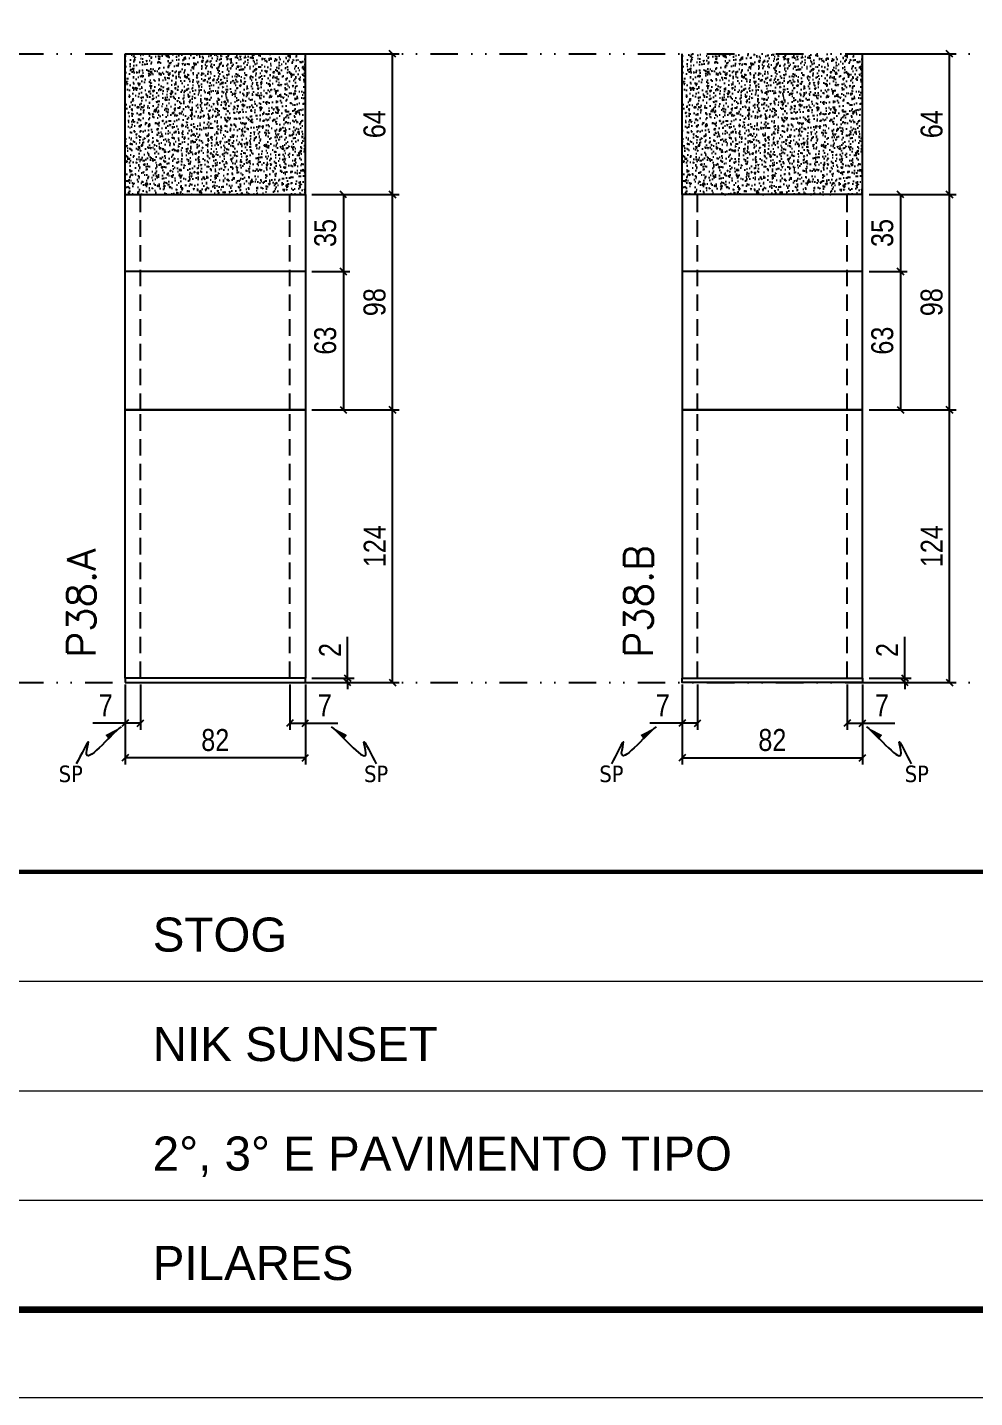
# Model space of a CAD drawing. Extents: x 808 to 7089, y -98 to 17032.
# Drawn here: x 3035 to 3466, y 5645 to 6269 of the extents above; entities that cross this region are included whole.
import ezdxf

# ---------------------------------------------------------------- set-up
doc = ezdxf.new("R2010")
doc.units = 0
for name, pattern in [('CONTINUO', [0]), ('DASHED', [0.75, 0.5, -0.25]), ('DIVIDE2', [0.625, 0.25, -0.125, 0, -0.125, 0, -0.125]), ('HIDDEN', [0.375, 0.25, -0.125])]:
    doc.linetypes.add(name, pattern=pattern)
for name, color, linetype in [('COTA', 241, 'Continuous'), ('Nível', 160, 'Continuous'), ('Painéis', 200, 'Continuous'), ('Sarrafo de Pressão', 42, 'HIDDEN'), ('texto', 7, 'Continuous')]:
    doc.layers.add(name, color=color, linetype=linetype)
for name, color, linetype, lineweight in [('Folhas', 255, 'Continuous', 9), ('SARRAFO DE PRESSAO', 251, 'DASHED', 9), ('Texto Seção', 7, 'Continuous', 15)]:
    doc.layers.add(name, color=color, linetype=linetype, lineweight=lineweight)
doc.styles.add('ARIAL', font='arial.ttf')
doc.styles.add('COTA TECNICA', font='techl___.ttf', dxfattribs={"height": 10})
doc.styles.add('COTA TECNICA-50', font='techl___.ttf', dxfattribs={"height": 10})
doc.styles.add('REGUA-120', font='ROMANS.shx', dxfattribs={"height": 15})
doc.styles.get("Standard").update_dxf_attribs({"font": 'arial.ttf'})
doc.dimstyles.new('COTA PAINEL-50', dxfattribs={"dimtxt": 10, "dimasz": 3, "dimexe": 3, "dimexo": 3, "dimgap": 3, "dimtad": 1, "dimdec": 1, "dimzin": 12, "dimdsep": 46, "dimtxsty": 'COTA TECNICA-50', "dimblk1": 'OBLIQUE', "dimblk2": 'OBLIQUE', "dimsah": 1, "dimcen": 0.9, "dimclrd": 4, "dimclre": 4, "dimclrt": 240, "dimadec": 1, "dimazin": 3, "dimtfac": 1, "dimtdec": 1, "dimtmove": 0, "dimatfit": 3, "dimfxl": 1, "dimtolj": 1, "dimtzin": 12, "dimarcsym": 0})
doc.dimstyles.new('PAINEL', dxfattribs={"dimtxt": 10, "dimasz": 3, "dimexe": 3, "dimexo": 3, "dimgap": 3, "dimtad": 1, "dimdec": 1, "dimzin": 12, "dimdsep": 46, "dimtxsty": 'COTA TECNICA', "dimblk1": 'OBLIQUE', "dimblk2": 'OBLIQUE', "dimsah": 1, "dimcen": 0.9, "dimclrd": 4, "dimclre": 4, "dimclrt": 240, "dimadec": 1, "dimazin": 3, "dimtfac": 1, "dimtdec": 1, "dimtmove": 0, "dimatfit": 3, "dimfxl": 1, "dimtolj": 1, "dimtzin": 12, "dimarcsym": 0})
doc.dimstyles.get("Standard").update_dxf_attribs({"dimtxt": 0.18, "dimasz": 0.18, "dimexe": 0.18, "dimexo": 0.0625, "dimgap": 0.09, "dimtad": 0, "dimtih": 1, "dimtoh": 1, "dimdec": 4, "dimzin": 0, "dimdsep": 46, "dimtxsty": 'Standard', "dimcen": 0.09, "dimadec": 0, "dimazin": 0, "dimtfac": 1, "dimtdec": 4, "dimtofl": 0, "dimtmove": 0, "dimatfit": 3, "dimfxl": 1, "dimtolj": 1, "dimtzin": 0, "dimarcsym": 0})

# ---------------------------------------------------------------- blocks, each defined once
blk = doc.blocks.new('9999999999')
at = {"color": 30, "linetype": 'CONTINUO'}
for p, q in [((98564.56, 34379.64), (99583.98, 34379.64)), ((98564.56, 34329.83), (99487.98, 34329.83)), ((98564.56, 34280.02), (99487.98, 34280.02))]:
    blk.add_line(p, q, dxfattribs=at)
at = {"color": 30, "linetype": 'CONTINUO', "const_width": 2}
blk.add_lwpolyline([(99583.98, 34230.21), (99583.98, 34414.45, 0.414214), (99568.98, 34429.45), (98228.98, 34429.45, 0.414214), (98213.98, 34414.45), (98213.98, 34245.21, 0.414214), (98228.98, 34230.21), (99583.98, 34230.21)], format="xyb", dxfattribs=at)
at = {"layer": 'Folhas'}
blk.add_lwpolyline([(98138.98, 34190.21), (99623.98, 34190.21), (99623.98, 35240.21), (98138.98, 35240.21)], close=True, dxfattribs=at)
at = {"layer": 'Folhas', "color": 30, "const_width": 3}
blk.add_lwpolyline([(98213.98, 34230.21), (99583.98, 34230.21), (99583.98, 35200.21), (98213.98, 35200.21)], close=True, dxfattribs=at)
at = {"color": 7, "linetype": 'Continuous', "ltscale": 5, "style": 'ARIAL'}
for s, height, p in [('STOG', 15.483, (98837.68, 34393.13)), ('NIK SUNSET', 15.483, (98837.68, 34343.32)), ('2°, 3° E PAVIMENTO TIPO', 15.4829, (98837.68, 34293.51)), ('PILARES', 15.483, (98837.68, 34243.7))]:
    blk.add_text(s, height=height, dxfattribs=at).set_placement(p)
blk = doc.blocks.new('_Oblique')
at = {"color": 0, "linetype": 'ByBlock', "lineweight": -2}
blk.add_line((-0.5, -0.5), (0.5, 0.5), dxfattribs=at)
blk = doc.blocks.new('*D136')
at = {"layer": 'COTA', "color": 4, "lineweight": -2, "transparency": 16777216}
for p, q in [((3079.34, 5969.71), (3079.34, 5933.35)), ((3161.34, 5969.71), (3161.34, 5933.35)), ((3161.34, 5936.35), (3079.34, 5936.35))]:
    blk.add_line(p, q, dxfattribs=at)
at = {"layer": 'Defpoints', "color": 0, "transparency": 16777216}
for p in [(3079.34, 5972.71), (3161.34, 5972.71), (3079.34, 5936.35)]:
    blk.add_point(p, dxfattribs=at)
at = {"layer": 'COTA', "color": 4, "lineweight": -2, "transparency": 16777216, "xscale": 3, "yscale": 3, "zscale": 3, "rotation": 180}
blk.add_blockref('_Oblique', (3079.34, 5936.35), dxfattribs=at)
at = {"layer": 'COTA', "color": 4, "lineweight": -2, "transparency": 16777216, "xscale": 3, "yscale": 3, "zscale": 3}
blk.add_blockref('_Oblique', (3161.34, 5936.35), dxfattribs=at)
at = {"layer": 'COTA', "color": 240, "transparency": 16777216, "insert": (3120.34, 5944.45), "char_height": 10, "attachment_point": 5, "style": 'COTA TECNICA'}
blk.add_mtext('\\A1;82', dxfattribs=at)
blk = doc.blocks.new('*D137')
at = {"layer": 'COTA', "color": 4, "lineweight": -2, "transparency": 16777216}
for p, q in [((3154.34, 5969.71), (3154.34, 5949.2)), ((3161.34, 5967.71), (3161.34, 5949.2)), ((3154.34, 5952.2), (3161.34, 5952.2)), ((3161.34, 5952.2), (3176.07, 5952.2))]:
    blk.add_line(p, q, dxfattribs=at)
at = {"layer": 'Defpoints', "color": 0, "transparency": 16777216}
for p in [(3154.34, 5972.71), (3161.34, 5970.71), (3161.34, 5952.2)]:
    blk.add_point(p, dxfattribs=at)
at = {"layer": 'COTA', "color": 4, "lineweight": -2, "transparency": 16777216, "xscale": 3, "yscale": 3, "zscale": 3, "rotation": 180}
blk.add_blockref('_Oblique', (3154.34, 5952.2), dxfattribs=at)
at = {"layer": 'COTA', "color": 4, "lineweight": -2, "transparency": 16777216, "xscale": 3, "yscale": 3, "zscale": 3}
blk.add_blockref('_Oblique', (3161.34, 5952.2), dxfattribs=at)
at = {"layer": 'COTA', "color": 240, "transparency": 16777216, "insert": (3170.2, 5960.28), "char_height": 10, "attachment_point": 5, "style": 'COTA TECNICA-50'}
blk.add_mtext('\\A1;7', dxfattribs=at)
blk = doc.blocks.new('*D138')
at = {"layer": 'COTA', "color": 4, "lineweight": -2, "transparency": 16777216}
for p, q in [((3079.34, 5967.71), (3079.34, 5949.2)), ((3086.34, 5969.71), (3086.34, 5949.2)), ((3079.34, 5952.2), (3064.6, 5952.2)), ((3086.34, 5952.2), (3079.34, 5952.2))]:
    blk.add_line(p, q, dxfattribs=at)
at = {"layer": 'Defpoints', "color": 0, "transparency": 16777216}
for p in [(3086.34, 5972.71), (3079.34, 5970.71), (3079.34, 5952.2)]:
    blk.add_point(p, dxfattribs=at)
at = {"layer": 'COTA', "color": 4, "lineweight": -2, "transparency": 16777216, "xscale": 3, "yscale": 3, "zscale": 3, "rotation": 180}
blk.add_blockref('_Oblique', (3079.34, 5952.2), dxfattribs=at)
at = {"layer": 'COTA', "color": 4, "lineweight": -2, "transparency": 16777216, "xscale": 3, "yscale": 3, "zscale": 3}
blk.add_blockref('_Oblique', (3086.34, 5952.2), dxfattribs=at)
at = {"layer": 'COTA', "color": 240, "transparency": 16777216, "insert": (3070.47, 5960.28), "char_height": 10, "attachment_point": 5, "style": 'COTA TECNICA-50'}
blk.add_mtext('\\A1;7', dxfattribs=at)
blk = doc.blocks.new('*D139')
at = {"layer": 'COTA', "color": 4, "linetype": 'ByBlock', "lineweight": -2, "transparency": 16777216}
for p, q in [((3164.34, 6094.71), (3203.98, 6094.71)), ((3200.98, 5970.71), (3200.98, 6094.71)), ((3164.34, 5970.71), (3203.98, 5970.71))]:
    blk.add_line(p, q, dxfattribs=at)
at = {"layer": 'Defpoints', "color": 0, "linetype": 'ByBlock', "transparency": 16777216}
for p in [(3161.34, 6094.71), (3200.98, 6094.71), (3161.34, 5970.71)]:
    blk.add_point(p, dxfattribs=at)
at = {"layer": 'COTA', "color": 4, "linetype": 'ByBlock', "lineweight": -2, "transparency": 16777216, "xscale": 3, "yscale": 3, "zscale": 3}
for p, rotation in [((3200.98, 6094.71), 90), ((3200.98, 5970.71), 270)]:
    blk.add_blockref('_Oblique', p, dxfattribs=dict(at, rotation=rotation))
at = {"layer": 'COTA', "color": 240, "linetype": 'ByBlock', "transparency": 16777216, "insert": (3192.9, 6032.71), "char_height": 10, "attachment_point": 5, "rotation": 90, "style": 'COTA TECNICA'}
blk.add_mtext('\\A1;124', dxfattribs=at)
blk = doc.blocks.new('*D140')
at = {"layer": 'COTA', "color": 4, "lineweight": -2, "transparency": 16777216}
for p, q in [((3180.59, 5972.71), (3180.59, 5991.52)), ((3164.34, 5972.71), (3183.59, 5972.71)), ((3180.59, 5970.71), (3180.59, 5972.71)), ((3164.34, 5970.71), (3183.59, 5970.71)), ((3180.59, 5970.71), (3180.59, 5967.71))]:
    blk.add_line(p, q, dxfattribs=at)
at = {"layer": 'Defpoints', "color": 0, "transparency": 16777216}
for p in [(3161.34, 5972.71), (3161.34, 5970.71), (3180.59, 5970.71)]:
    blk.add_point(p, dxfattribs=at)
at = {"layer": 'COTA', "color": 4, "lineweight": -2, "transparency": 16777216, "xscale": 3, "yscale": 3, "zscale": 3}
for p, rotation in [((3180.59, 5972.71), 270), ((3180.59, 5970.71), 90)]:
    blk.add_blockref('_Oblique', p, dxfattribs=dict(at, rotation=rotation))
at = {"layer": 'COTA', "color": 240, "transparency": 16777216, "insert": (3172.59, 5985.46), "char_height": 10, "attachment_point": 5, "rotation": 90, "style": 'COTA TECNICA-50'}
blk.add_mtext('\\A1;2', dxfattribs=at)
blk = doc.blocks.new('*D141')
at = {"layer": 'COTA', "color": 4, "linetype": 'ByBlock', "lineweight": -2, "transparency": 16777216}
for p, q in [((3164.34, 6094.71), (3203.98, 6094.71)), ((3200.98, 5970.71), (3200.98, 6094.71)), ((3164.34, 5970.71), (3203.98, 5970.71))]:
    blk.add_line(p, q, dxfattribs=at)
at = {"layer": 'Defpoints', "color": 0, "linetype": 'ByBlock', "transparency": 16777216}
for p in [(3161.34, 6094.71), (3200.98, 6094.71), (3161.34, 5970.71)]:
    blk.add_point(p, dxfattribs=at)
at = {"layer": 'COTA', "color": 4, "linetype": 'ByBlock', "lineweight": -2, "transparency": 16777216, "xscale": 3, "yscale": 3, "zscale": 3}
for p, rotation in [((3200.98, 6094.71), 90), ((3200.98, 5970.71), 270)]:
    blk.add_blockref('_Oblique', p, dxfattribs=dict(at, rotation=rotation))
at = {"layer": 'COTA', "color": 240, "linetype": 'ByBlock', "transparency": 16777216, "insert": (3192.9, 6032.71), "char_height": 10, "attachment_point": 5, "rotation": 90, "style": 'COTA TECNICA'}
blk.add_mtext('\\A1;124', dxfattribs=at)
blk = doc.blocks.new('*D142')
at = {"layer": 'COTA', "color": 4, "lineweight": -2, "transparency": 16777216}
for p, q in [((3164.34, 6192.71), (3203.98, 6192.71)), ((3200.98, 6094.71), (3200.98, 6192.71)), ((3164.34, 6094.71), (3203.98, 6094.71))]:
    blk.add_line(p, q, dxfattribs=at)
at = {"layer": 'Defpoints', "color": 0, "transparency": 16777216}
for p in [(3161.34, 6192.71), (3200.98, 6192.71), (3161.34, 6094.71)]:
    blk.add_point(p, dxfattribs=at)
at = {"layer": 'COTA', "color": 4, "lineweight": -2, "transparency": 16777216, "xscale": 3, "yscale": 3, "zscale": 3}
for p, rotation in [((3200.98, 6192.71), 90), ((3200.98, 6094.71), 270)]:
    blk.add_blockref('_Oblique', p, dxfattribs=dict(at, rotation=rotation))
at = {"layer": 'COTA', "color": 240, "transparency": 16777216, "insert": (3192.87, 6143.71), "char_height": 10, "attachment_point": 5, "rotation": 90, "style": 'COTA TECNICA-50'}
blk.add_mtext('\\A1;98', dxfattribs=at)
blk = doc.blocks.new('*D143')
at = {"layer": 'COTA', "color": 4, "lineweight": -2, "transparency": 16777216}
for p, q in [((3332.93, 5969.71), (3332.93, 5933.35)), ((3414.93, 5969.71), (3414.93, 5933.35)), ((3332.93, 5936.35), (3414.93, 5936.35))]:
    blk.add_line(p, q, dxfattribs=at)
at = {"layer": 'Defpoints', "color": 0, "transparency": 16777216}
for p in [(3332.93, 5972.71), (3414.93, 5972.71), (3414.93, 5936.35)]:
    blk.add_point(p, dxfattribs=at)
at = {"layer": 'COTA', "color": 4, "lineweight": -2, "transparency": 16777216, "xscale": 3, "yscale": 3, "zscale": 3, "rotation": 180}
blk.add_blockref('_Oblique', (3332.93, 5936.35), dxfattribs=at)
at = {"layer": 'COTA', "color": 4, "lineweight": -2, "transparency": 16777216, "xscale": 3, "yscale": 3, "zscale": 3}
blk.add_blockref('_Oblique', (3414.93, 5936.35), dxfattribs=at)
at = {"layer": 'COTA', "color": 240, "transparency": 16777216, "insert": (3373.93, 5944.45), "char_height": 10, "attachment_point": 5, "style": 'COTA TECNICA'}
blk.add_mtext('\\A1;82', dxfattribs=at)
blk = doc.blocks.new('*D144')
at = {"layer": 'COTA', "color": 4, "lineweight": -2, "transparency": 16777216}
for p, q in [((3332.93, 5967.71), (3332.93, 5949.2)), ((3339.93, 5969.71), (3339.93, 5949.2)), ((3332.93, 5952.2), (3318.19, 5952.2)), ((3339.93, 5952.2), (3332.93, 5952.2))]:
    blk.add_line(p, q, dxfattribs=at)
at = {"layer": 'Defpoints', "color": 0, "transparency": 16777216}
for p in [(3339.93, 5972.71), (3332.93, 5970.71), (3332.93, 5952.2)]:
    blk.add_point(p, dxfattribs=at)
at = {"layer": 'COTA', "color": 4, "lineweight": -2, "transparency": 16777216, "xscale": 3, "yscale": 3, "zscale": 3, "rotation": 180}
blk.add_blockref('_Oblique', (3332.93, 5952.2), dxfattribs=at)
at = {"layer": 'COTA', "color": 4, "lineweight": -2, "transparency": 16777216, "xscale": 3, "yscale": 3, "zscale": 3}
blk.add_blockref('_Oblique', (3339.93, 5952.2), dxfattribs=at)
at = {"layer": 'COTA', "color": 240, "transparency": 16777216, "insert": (3324.06, 5960.28), "char_height": 10, "attachment_point": 5, "style": 'COTA TECNICA-50'}
blk.add_mtext('\\A1;7', dxfattribs=at)
blk = doc.blocks.new('*D145')
at = {"layer": 'COTA', "color": 4, "lineweight": -2, "transparency": 16777216}
for p, q in [((3407.93, 5969.71), (3407.93, 5949.2)), ((3414.93, 5967.71), (3414.93, 5949.2)), ((3407.93, 5952.2), (3414.93, 5952.2)), ((3414.93, 5952.2), (3429.66, 5952.2))]:
    blk.add_line(p, q, dxfattribs=at)
at = {"layer": 'Defpoints', "color": 0, "transparency": 16777216}
for p in [(3407.93, 5972.71), (3414.93, 5970.71), (3414.93, 5952.2)]:
    blk.add_point(p, dxfattribs=at)
at = {"layer": 'COTA', "color": 4, "lineweight": -2, "transparency": 16777216, "xscale": 3, "yscale": 3, "zscale": 3, "rotation": 180}
blk.add_blockref('_Oblique', (3407.93, 5952.2), dxfattribs=at)
at = {"layer": 'COTA', "color": 4, "lineweight": -2, "transparency": 16777216, "xscale": 3, "yscale": 3, "zscale": 3}
blk.add_blockref('_Oblique', (3414.93, 5952.2), dxfattribs=at)
at = {"layer": 'COTA', "color": 240, "transparency": 16777216, "insert": (3423.79, 5960.28), "char_height": 10, "attachment_point": 5, "style": 'COTA TECNICA-50'}
blk.add_mtext('\\A1;7', dxfattribs=at)
blk = doc.blocks.new('*D146')
at = {"layer": 'COTA', "color": 4, "linetype": 'ByBlock', "lineweight": -2, "transparency": 16777216}
for p, q in [((3417.93, 6094.71), (3457.57, 6094.71)), ((3454.57, 5970.71), (3454.57, 6094.71)), ((3417.93, 5970.71), (3457.57, 5970.71))]:
    blk.add_line(p, q, dxfattribs=at)
at = {"layer": 'Defpoints', "color": 0, "linetype": 'ByBlock', "transparency": 16777216}
for p in [(3414.93, 6094.71), (3454.57, 6094.71), (3414.93, 5970.71)]:
    blk.add_point(p, dxfattribs=at)
at = {"layer": 'COTA', "color": 4, "linetype": 'ByBlock', "lineweight": -2, "transparency": 16777216, "xscale": 3, "yscale": 3, "zscale": 3}
for p, rotation in [((3454.57, 6094.71), 90), ((3454.57, 5970.71), 270)]:
    blk.add_blockref('_Oblique', p, dxfattribs=dict(at, rotation=rotation))
at = {"layer": 'COTA', "color": 240, "linetype": 'ByBlock', "transparency": 16777216, "insert": (3446.49, 6032.71), "char_height": 10, "attachment_point": 5, "rotation": 90, "style": 'COTA TECNICA'}
blk.add_mtext('\\A1;124', dxfattribs=at)
blk = doc.blocks.new('*D147')
at = {"layer": 'COTA', "color": 4, "lineweight": -2, "transparency": 16777216}
for p, q in [((3434.18, 5972.71), (3434.18, 5991.52)), ((3417.93, 5972.71), (3437.18, 5972.71)), ((3434.18, 5970.71), (3434.18, 5972.71)), ((3417.93, 5970.71), (3437.18, 5970.71)), ((3434.18, 5970.71), (3434.18, 5967.71))]:
    blk.add_line(p, q, dxfattribs=at)
at = {"layer": 'Defpoints', "color": 0, "transparency": 16777216}
for p in [(3414.93, 5972.71), (3414.93, 5970.71), (3434.18, 5970.71)]:
    blk.add_point(p, dxfattribs=at)
at = {"layer": 'COTA', "color": 4, "lineweight": -2, "transparency": 16777216, "xscale": 3, "yscale": 3, "zscale": 3}
for p, rotation in [((3434.18, 5972.71), 270), ((3434.18, 5970.71), 90)]:
    blk.add_blockref('_Oblique', p, dxfattribs=dict(at, rotation=rotation))
at = {"layer": 'COTA', "color": 240, "transparency": 16777216, "insert": (3426.18, 5985.46), "char_height": 10, "attachment_point": 5, "rotation": 90, "style": 'COTA TECNICA-50'}
blk.add_mtext('\\A1;2', dxfattribs=at)
blk = doc.blocks.new('*D148')
at = {"layer": 'COTA', "color": 4, "linetype": 'ByBlock', "lineweight": -2, "transparency": 16777216}
for p, q in [((3417.93, 6094.71), (3457.57, 6094.71)), ((3454.57, 5970.71), (3454.57, 6094.71)), ((3417.93, 5970.71), (3457.57, 5970.71))]:
    blk.add_line(p, q, dxfattribs=at)
at = {"layer": 'Defpoints', "color": 0, "linetype": 'ByBlock', "transparency": 16777216}
for p in [(3414.93, 6094.71), (3454.57, 6094.71), (3414.93, 5970.71)]:
    blk.add_point(p, dxfattribs=at)
at = {"layer": 'COTA', "color": 4, "linetype": 'ByBlock', "lineweight": -2, "transparency": 16777216, "xscale": 3, "yscale": 3, "zscale": 3}
for p, rotation in [((3454.57, 6094.71), 90), ((3454.57, 5970.71), 270)]:
    blk.add_blockref('_Oblique', p, dxfattribs=dict(at, rotation=rotation))
at = {"layer": 'COTA', "color": 240, "linetype": 'ByBlock', "transparency": 16777216, "insert": (3446.49, 6032.71), "char_height": 10, "attachment_point": 5, "rotation": 90, "style": 'COTA TECNICA'}
blk.add_mtext('\\A1;124', dxfattribs=at)
blk = doc.blocks.new('*D149')
at = {"layer": 'COTA', "color": 4, "lineweight": -2, "transparency": 16777216}
for p, q in [((3417.93, 6192.71), (3457.57, 6192.71)), ((3454.57, 6094.71), (3454.57, 6192.71)), ((3417.93, 6094.71), (3457.57, 6094.71))]:
    blk.add_line(p, q, dxfattribs=at)
at = {"layer": 'Defpoints', "color": 0, "transparency": 16777216}
for p in [(3414.93, 6192.71), (3454.57, 6192.71), (3414.93, 6094.71)]:
    blk.add_point(p, dxfattribs=at)
at = {"layer": 'COTA', "color": 4, "lineweight": -2, "transparency": 16777216, "xscale": 3, "yscale": 3, "zscale": 3}
for p, rotation in [((3454.57, 6192.71), 90), ((3454.57, 6094.71), 270)]:
    blk.add_blockref('_Oblique', p, dxfattribs=dict(at, rotation=rotation))
at = {"layer": 'COTA', "color": 240, "transparency": 16777216, "insert": (3446.46, 6143.71), "char_height": 10, "attachment_point": 5, "rotation": 90, "style": 'COTA TECNICA-50'}
blk.add_mtext('\\A1;98', dxfattribs=at)
blk = doc.blocks.new('*D150')
at = {"layer": 'COTA', "color": 4, "lineweight": -2, "transparency": 16777216}
for p, q in [((3164.34, 6256.71), (3203.98, 6256.71)), ((3200.98, 6192.71), (3200.98, 6256.71)), ((3164.34, 6192.71), (3203.98, 6192.71))]:
    blk.add_line(p, q, dxfattribs=at)
at = {"layer": 'Defpoints', "color": 0, "transparency": 16777216}
for p in [(3161.34, 6256.71), (3200.98, 6256.71), (3161.34, 6192.71)]:
    blk.add_point(p, dxfattribs=at)
at = {"layer": 'COTA', "color": 4, "lineweight": -2, "transparency": 16777216, "xscale": 3, "yscale": 3, "zscale": 3}
for p, rotation in [((3200.98, 6256.71), 90), ((3200.98, 6192.71), 270)]:
    blk.add_blockref('_Oblique', p, dxfattribs=dict(at, rotation=rotation))
at = {"layer": 'COTA', "color": 240, "transparency": 16777216, "insert": (3192.87, 6224.71), "char_height": 10, "attachment_point": 5, "rotation": 90, "style": 'COTA TECNICA-50'}
blk.add_mtext('\\A1;64', dxfattribs=at)
blk = doc.blocks.new('*D1592')
at = {"layer": 'COTA', "color": 4, "lineweight": -2, "transparency": 16777216}
for p, q in [((3164.34, 6192.71), (3181.65, 6192.71)), ((3178.65, 6192.71), (3178.65, 6157.71)), ((3164.34, 6157.71), (3181.65, 6157.71))]:
    blk.add_line(p, q, dxfattribs=at)
at = {"layer": 'Defpoints', "color": 0, "transparency": 16777216}
for p in [(3161.34, 6192.71), (3161.34, 6157.71), (3178.65, 6157.71)]:
    blk.add_point(p, dxfattribs=at)
at = {"layer": 'COTA', "color": 4, "lineweight": -2, "transparency": 16777216, "xscale": 3, "yscale": 3, "zscale": 3}
for p, rotation in [((3178.65, 6192.71), 90), ((3178.65, 6157.71), 270)]:
    blk.add_blockref('_Oblique', p, dxfattribs=dict(at, rotation=rotation))
at = {"layer": 'COTA', "color": 240, "transparency": 16777216, "insert": (3170.43, 6175.21), "char_height": 10, "attachment_point": 5, "rotation": 90, "style": 'COTA TECNICA'}
blk.add_mtext('\\A1;35', dxfattribs=at)
blk = doc.blocks.new('*D1593')
at = {"layer": 'COTA', "color": 4, "lineweight": -2, "transparency": 16777216}
for p, q in [((3164.34, 6157.71), (3181.65, 6157.71)), ((3178.65, 6157.71), (3178.65, 6094.71)), ((3164.34, 6094.71), (3181.65, 6094.71))]:
    blk.add_line(p, q, dxfattribs=at)
at = {"layer": 'Defpoints', "color": 0, "transparency": 16777216}
for p in [(3161.34, 6157.71), (3161.34, 6094.71), (3178.65, 6094.71)]:
    blk.add_point(p, dxfattribs=at)
at = {"layer": 'COTA', "color": 4, "lineweight": -2, "transparency": 16777216, "xscale": 3, "yscale": 3, "zscale": 3}
for p, rotation in [((3178.65, 6157.71), 90), ((3178.65, 6094.71), 270)]:
    blk.add_blockref('_Oblique', p, dxfattribs=dict(at, rotation=rotation))
at = {"layer": 'COTA', "color": 240, "transparency": 16777216, "insert": (3170.43, 6126.21), "char_height": 10, "attachment_point": 5, "rotation": 90, "style": 'COTA TECNICA'}
blk.add_mtext('\\A1;63', dxfattribs=at)
blk = doc.blocks.new('*D153')
at = {"layer": 'COTA', "color": 4, "lineweight": -2, "transparency": 16777216}
for p, q in [((3417.93, 6192.71), (3435.24, 6192.71)), ((3432.24, 6192.71), (3432.24, 6157.71)), ((3417.93, 6157.71), (3435.24, 6157.71))]:
    blk.add_line(p, q, dxfattribs=at)
at = {"layer": 'Defpoints', "color": 0, "transparency": 16777216}
for p in [(3414.93, 6192.71), (3414.93, 6157.71), (3432.24, 6157.71)]:
    blk.add_point(p, dxfattribs=at)
at = {"layer": 'COTA', "color": 4, "lineweight": -2, "transparency": 16777216, "xscale": 3, "yscale": 3, "zscale": 3}
for p, rotation in [((3432.24, 6192.71), 90), ((3432.24, 6157.71), 270)]:
    blk.add_blockref('_Oblique', p, dxfattribs=dict(at, rotation=rotation))
at = {"layer": 'COTA', "color": 240, "transparency": 16777216, "insert": (3424.02, 6175.21), "char_height": 10, "attachment_point": 5, "rotation": 90, "style": 'COTA TECNICA'}
blk.add_mtext('\\A1;35', dxfattribs=at)
blk = doc.blocks.new('*D154')
at = {"layer": 'COTA', "color": 4, "lineweight": -2, "transparency": 16777216}
for p, q in [((3417.93, 6157.71), (3435.24, 6157.71)), ((3432.24, 6157.71), (3432.24, 6094.71)), ((3417.93, 6094.71), (3435.24, 6094.71))]:
    blk.add_line(p, q, dxfattribs=at)
at = {"layer": 'Defpoints', "color": 0, "transparency": 16777216}
for p in [(3414.93, 6157.71), (3414.93, 6094.71), (3432.24, 6094.71)]:
    blk.add_point(p, dxfattribs=at)
at = {"layer": 'COTA', "color": 4, "lineweight": -2, "transparency": 16777216, "xscale": 3, "yscale": 3, "zscale": 3}
for p, rotation in [((3432.24, 6157.71), 90), ((3432.24, 6094.71), 270)]:
    blk.add_blockref('_Oblique', p, dxfattribs=dict(at, rotation=rotation))
at = {"layer": 'COTA', "color": 240, "transparency": 16777216, "insert": (3424.02, 6126.21), "char_height": 10, "attachment_point": 5, "rotation": 90, "style": 'COTA TECNICA'}
blk.add_mtext('\\A1;63', dxfattribs=at)
blk = doc.blocks.new('*D157')
at = {"layer": 'COTA', "color": 4, "lineweight": -2, "transparency": 16777216}
for p, q in [((3417.93, 6256.71), (3457.57, 6256.71)), ((3454.57, 6192.71), (3454.57, 6256.71)), ((3417.93, 6192.71), (3457.57, 6192.71))]:
    blk.add_line(p, q, dxfattribs=at)
at = {"layer": 'Defpoints', "color": 0, "transparency": 16777216}
for p in [(3414.93, 6256.71), (3454.57, 6256.71), (3414.93, 6192.71)]:
    blk.add_point(p, dxfattribs=at)
at = {"layer": 'COTA', "color": 4, "lineweight": -2, "transparency": 16777216, "xscale": 3, "yscale": 3, "zscale": 3}
for p, rotation in [((3454.57, 6256.71), 90), ((3454.57, 6192.71), 270)]:
    blk.add_blockref('_Oblique', p, dxfattribs=dict(at, rotation=rotation))
at = {"layer": 'COTA', "color": 240, "transparency": 16777216, "insert": (3446.46, 6224.71), "char_height": 10, "attachment_point": 5, "rotation": 90, "style": 'COTA TECNICA-50'}
blk.add_mtext('\\A1;64', dxfattribs=at)

msp = doc.modelspace()

# ---------------------------------------------------------------- hatches: boundary and pattern name
at = {"layer": 'COTA', "linetype": 'ByBlock'}
h = msp.add_hatch(dxfattribs=at)
h.set_pattern_fill('AR-CONC', color=256, scale=0.03)
h.set_pattern_definition([(50, (-5703.4173, 2144.7227), (5.46554, -0.4781726), [0.5715, -6.2865]), (355, (-5703.417, 2144.7227), (-1.0573026, 5.7317054), [0.4572, -5.0292175]), (100.451445, (-5702.962, 2144.683), (4.4082374, 5.2535326), [0.4857003, -5.3427073]), (46.1842, (-5703.417, 2146.2467), (8.132371, -1.26127), [0.85725, -9.42975]), (96.63556, (-5702.7396, 2146.1416), (7.122124, 7.422784), [0.728551, -8.014068]), (351.18415, (-5703.417, 2146.247), (7.122124, 7.422784), [0.685799, -7.543792]), (21, (-5702.6553, 2145.8657), (4.5484317, -3.067956), [0.5715, -6.2865]), (326, (-5702.655, 2145.8657), (1.854061, 5.525639), [0.4572, -5.0292]), (71.451445, (-5702.276, 2145.61), (6.4024926, 2.457683), [0.4857003, -5.342698]), (37.5, (-5703.4173, 2144.7227), (0.0926581, 2.53665117), [0, -4.96824, 0, -5.1054, 0, -5.04825]), (7.5, (-5703.4173, 2144.7227), (2.0045899, 3.00541724), [0, -2.91084, 0, -4.85394, 0, -1.92405]), (327.5, (-5705.1165, 2144.7227), (4.06771786, -0.1718623), [0, -1.905, 0, -5.9436, 0, -7.8867]), (317.5, (-5705.8785, 2144.7227), (4.4438754, 0.7627947), [0, -2.4765, 0, -3.94716, 0, -5.6007])])
h.paths.add_polyline_path([(3161.34, 6256.71), (3161.34, 6192.71), (3079.34, 6192.71), (3079.34, 6256.71)])
h = msp.add_hatch(dxfattribs=at)
h.set_pattern_fill('AR-CONC', color=256, scale=0.03)
h.set_pattern_definition([(50, (-5449.8274, 2144.7227), (5.46554, -0.4781726), [0.5715, -6.2865]), (355, (-5449.8274, 2144.7227), (-1.0573026, 5.7317054), [0.4572, -5.0292175]), (100.451445, (-5449.372, 2144.683), (4.4082374, 5.2535326), [0.4857003, -5.3427073]), (46.1842, (-5449.8274, 2146.2467), (8.132371, -1.26127), [0.85725, -9.42975]), (96.63556, (-5449.15, 2146.1416), (7.122124, 7.422784), [0.728551, -8.014068]), (351.18415, (-5449.827, 2146.247), (7.122124, 7.422784), [0.685799, -7.543792]), (21, (-5449.0654, 2145.8657), (4.5484317, -3.067956), [0.5715, -6.2865]), (326, (-5449.0654, 2145.8657), (1.854061, 5.525639), [0.4572, -5.0292]), (71.451445, (-5448.6863, 2145.61), (6.4024926, 2.457683), [0.4857003, -5.342698]), (37.5, (-5449.8274, 2144.7227), (0.0926581, 2.53665117), [0, -4.96824, 0, -5.1054, 0, -5.04825]), (7.5, (-5449.8274, 2144.7227), (2.0045899, 3.00541724), [0, -2.91084, 0, -4.85394, 0, -1.92405]), (327.5, (-5451.5266, 2144.7227), (4.06771786, -0.1718623), [0, -1.905, 0, -5.9436, 0, -7.8867]), (317.5, (-5452.2886, 2144.7227), (4.4438754, 0.7627947), [0, -2.4765, 0, -3.94716, 0, -5.6007])])
h.paths.add_polyline_path([(3414.93, 6256.71), (3414.93, 6192.71), (3332.93, 6192.71), (3332.93, 6256.71)])

# ---------------------------------------------------------------- linework, layer by layer
for p, q in [((3079.34, 6192.71), (3079.34, 6256.71)), ((3079.34, 6256.71), (3161.34, 6256.71)), ((3161.34, 6192.71), (3161.34, 6256.71)), ((3332.93, 6192.71), (3332.93, 6256.71)), ((3414.93, 6192.71), (3414.93, 6256.71))]:
    msp.add_line(p, q, dxfattribs=at)
at = {"layer": 'Nível', "color": 4, "linetype": 'DIVIDE2', "ltscale": 50}
for p, q in [((2903.83, 6256.71), (3824.67, 6256.71)), ((2903.83, 5970.71), (3824.67, 5970.71))]:
    msp.add_line(p, q, dxfattribs=at)
at = {"layer": 'Painéis'}
for p, q in [((3161.34, 6157.71), (3079.34, 6157.71)), ((3414.93, 6157.71), (3332.93, 6157.71))]:
    msp.add_line(p, q, dxfattribs=at)
for points in [[(3079.34, 6192.71), (3161.34, 6192.71), (3161.34, 6094.71), (3079.34, 6094.71)], [(3414.93, 6192.71), (3332.93, 6192.71), (3332.93, 6094.71), (3414.93, 6094.71)], [(3079.34, 6094.71), (3161.34, 6094.71), (3161.34, 5972.71), (3079.34, 5972.71)], [(3414.93, 6094.71), (3332.93, 6094.71), (3332.93, 5972.71), (3414.93, 5972.71)], [(3079.34, 5970.71), (3161.34, 5970.71), (3161.34, 5972.71), (3079.34, 5972.71)], [(3414.93, 5970.71), (3332.93, 5970.71), (3332.93, 5972.71), (3414.93, 5972.71)]]:
    msp.add_lwpolyline(points, close=True, dxfattribs=at)
for points in [[(3079.34, 6192.71), (3161.34, 6192.71)], [(3414.93, 6192.71), (3332.93, 6192.71)]]:
    msp.add_lwpolyline(points, dxfattribs=at)
at = {"layer": 'Sarrafo de Pressão', "ltscale": 30}
for p, q in [((3086.34, 6094.71), (3086.34, 6192.71)), ((3154.34, 6094.71), (3154.34, 6192.71)), ((3339.93, 6094.71), (3339.93, 6192.71)), ((3407.93, 6094.71), (3407.93, 6192.71)), ((3086.34, 5972.71), (3086.34, 6094.71)), ((3154.34, 5972.71), (3154.34, 6094.71)), ((3339.93, 5972.71), (3339.93, 6094.71)), ((3407.93, 5972.71), (3407.93, 6094.71))]:
    msp.add_line(p, q, dxfattribs=at)

# ---------------------------------------------------------------- block references
at = {"layer": 'SARRAFO DE PRESSAO', "color": 6, "linetype": 'ByBlock'}
msp.add_blockref('9999999999', (-95745.81, -28544.9), dxfattribs=at)

# ---------------------------------------------------------------- texts
at = {"layer": 'texto', "color": 0, "char_height": 7.5, "attachment_point": 5}
for insert in [(3054.56, 5929.04), (3193.58, 5929.04), (3300.68, 5929.04), (3439.7, 5929.04)]:
    msp.add_mtext('{\\fTahoma|b0|i0|c0|p34;\\C4;SP}', dxfattribs=dict(at, insert=insert))
at = {"layer": 'Texto Seção', "char_height": 13, "width": 285.3299, "attachment_point": 7, "rotation": 90, "style": 'REGUA-120'}
for s, insert in [('P38.A', (3065.86, 5981.97)), ('P38.B', (3319.45, 5981.97))]:
    msp.add_mtext(s, dxfattribs=dict(at, insert=insert))

# ---------------------------------------------------------------- dimensions: what is measured, and where the dimension line sits
at = {"layer": 'COTA'}
for base, p1, p2, angle, dimstyle, picture, middle in [((3200.98, 6256.71), (3161.34, 6192.71), (3161.34, 6256.71), 90, 'COTA PAINEL-50', '*D150', (3192.87, 6224.71)), ((3454.57, 6256.71), (3414.93, 6192.71), (3414.93, 6256.71), 90, 'COTA PAINEL-50', '*D157', (3446.46, 6224.71)), ((3200.98, 6192.71), (3161.34, 6094.71), (3161.34, 6192.71), 90, 'COTA PAINEL-50', '*D142', (3192.87, 6143.71)), ((3178.65, 6157.71), (3161.34, 6192.71), (3161.34, 6157.71), 90, 'PAINEL', '*D1592', (3170.43, 6175.21)), ((3454.57, 6192.71), (3414.93, 6094.71), (3414.93, 6192.71), 90, 'COTA PAINEL-50', '*D149', (3446.46, 6143.71)), ((3432.24, 6157.71), (3414.93, 6192.71), (3414.93, 6157.71), 90, 'PAINEL', '*D153', (3424.02, 6175.21)), ((3178.65, 6094.71), (3161.34, 6157.71), (3161.34, 6094.71), 90, 'PAINEL', '*D1593', (3170.43, 6126.21)), ((3432.24, 6094.71), (3414.93, 6157.71), (3414.93, 6094.71), 90, 'PAINEL', '*D154', (3424.02, 6126.21)), ((3079.34, 5952.2), (3086.34, 5972.71), (3079.34, 5970.71), 180, 'COTA PAINEL-50', '*D138', (3070.47, 5960.28)), ((3332.93, 5952.2), (3339.93, 5972.71), (3332.93, 5970.71), 180, 'COTA PAINEL-50', '*D144', (3324.06, 5960.28))]:
    dim = msp.add_linear_dim(base=base, p1=p1, p2=p2, angle=angle, dimstyle=dimstyle, dxfattribs=at)
    dim.commit()
    dim.dimension.update_dxf_attribs({"geometry": picture, "text_midpoint": middle})
at = {"layer": 'COTA', "linetype": 'ByBlock'}
for p1, p2, picture, middle in [((3161.34, 5970.71), (3161.34, 6094.71), '*D139', (3192.9, 6032.71)), ((3161.34, 5970.71), (3161.34, 6094.71), '*D141', (3192.9, 6032.71)), ((3414.93, 5970.71), (3414.93, 6094.71), '*D146', (3446.49, 6032.71)), ((3414.93, 5970.71), (3414.93, 6094.71), '*D148', (3446.49, 6032.71))]:
    dim = msp.add_aligned_dim(p1=p1, p2=p2, distance=-39.64, dimstyle='PAINEL', dxfattribs=at)
    dim.commit()
    dim.dimension.update_dxf_attribs({"geometry": picture, "text_midpoint": middle})
at = {"layer": 'COTA'}
for base, p1, p2, picture, middle in [((3180.59, 5970.71), (3161.34, 5972.71), (3161.34, 5970.71), '*D140', (3180.59, 5985.46)), ((3434.18, 5970.71), (3414.93, 5972.71), (3414.93, 5970.71), '*D147', (3434.18, 5985.46))]:
    dim = msp.add_linear_dim(base=base, p1=p1, p2=p2, angle=90, dimstyle='COTA PAINEL-50', dxfattribs=at)
    dim.commit()
    dim.dimension.update_dxf_attribs({"geometry": picture, "text_midpoint": middle, "dimtype": 160})
dim = msp.add_linear_dim(base=(3079.34, 5936.35), p1=(3161.34, 5972.71), p2=(3079.34, 5972.71), angle=180, dimstyle='PAINEL', override={"dimarcsym": 2}, dxfattribs=at)
dim.commit()
dim.dimension.update_dxf_attribs({"geometry": '*D136', "text_midpoint": (3120.34, 5944.45)})
for base, p1, p2, picture, middle in [((3161.34, 5952.2), (3154.34, 5972.71), (3161.34, 5970.71), '*D137', (3170.2, 5960.28)), ((3414.93, 5952.2), (3407.93, 5972.71), (3414.93, 5970.71), '*D145', (3423.79, 5960.28))]:
    dim = msp.add_linear_dim(base=base, p1=p1, p2=p2, dimstyle='COTA PAINEL-50', dxfattribs=at)
    dim.commit()
    dim.dimension.update_dxf_attribs({"geometry": picture, "text_midpoint": middle})
dim = msp.add_linear_dim(base=(3414.93, 5936.35), p1=(3332.93, 5972.71), p2=(3414.93, 5972.71), dimstyle='PAINEL', override={"dimarcsym": 2}, dxfattribs=at)
dim.commit()
dim.dimension.update_dxf_attribs({"geometry": '*D143', "text_midpoint": (3373.93, 5944.45)})

# ---------------------------------------------------------------- leaders
at = {"layer": 'COTA', "path_type": 1}
for points in [[(3077.51, 5950.53), (3061.72, 5938.7), (3062.65, 5943.51), (3057.09, 5933.72)], [(3173.16, 5950.53), (3188.95, 5938.7), (3188.02, 5943.51), (3193.58, 5933.72)], [(3321.1, 5950.53), (3305.31, 5938.7), (3306.24, 5943.51), (3300.68, 5933.72)], [(3416.75, 5950.53), (3432.54, 5938.7), (3431.61, 5943.51), (3437.17, 5933.72)]]:
    msp.add_leader(points, dimstyle='Standard', override={"dimasz": 8}, dxfattribs=at)

doc.saveas('drawing.dxf')
